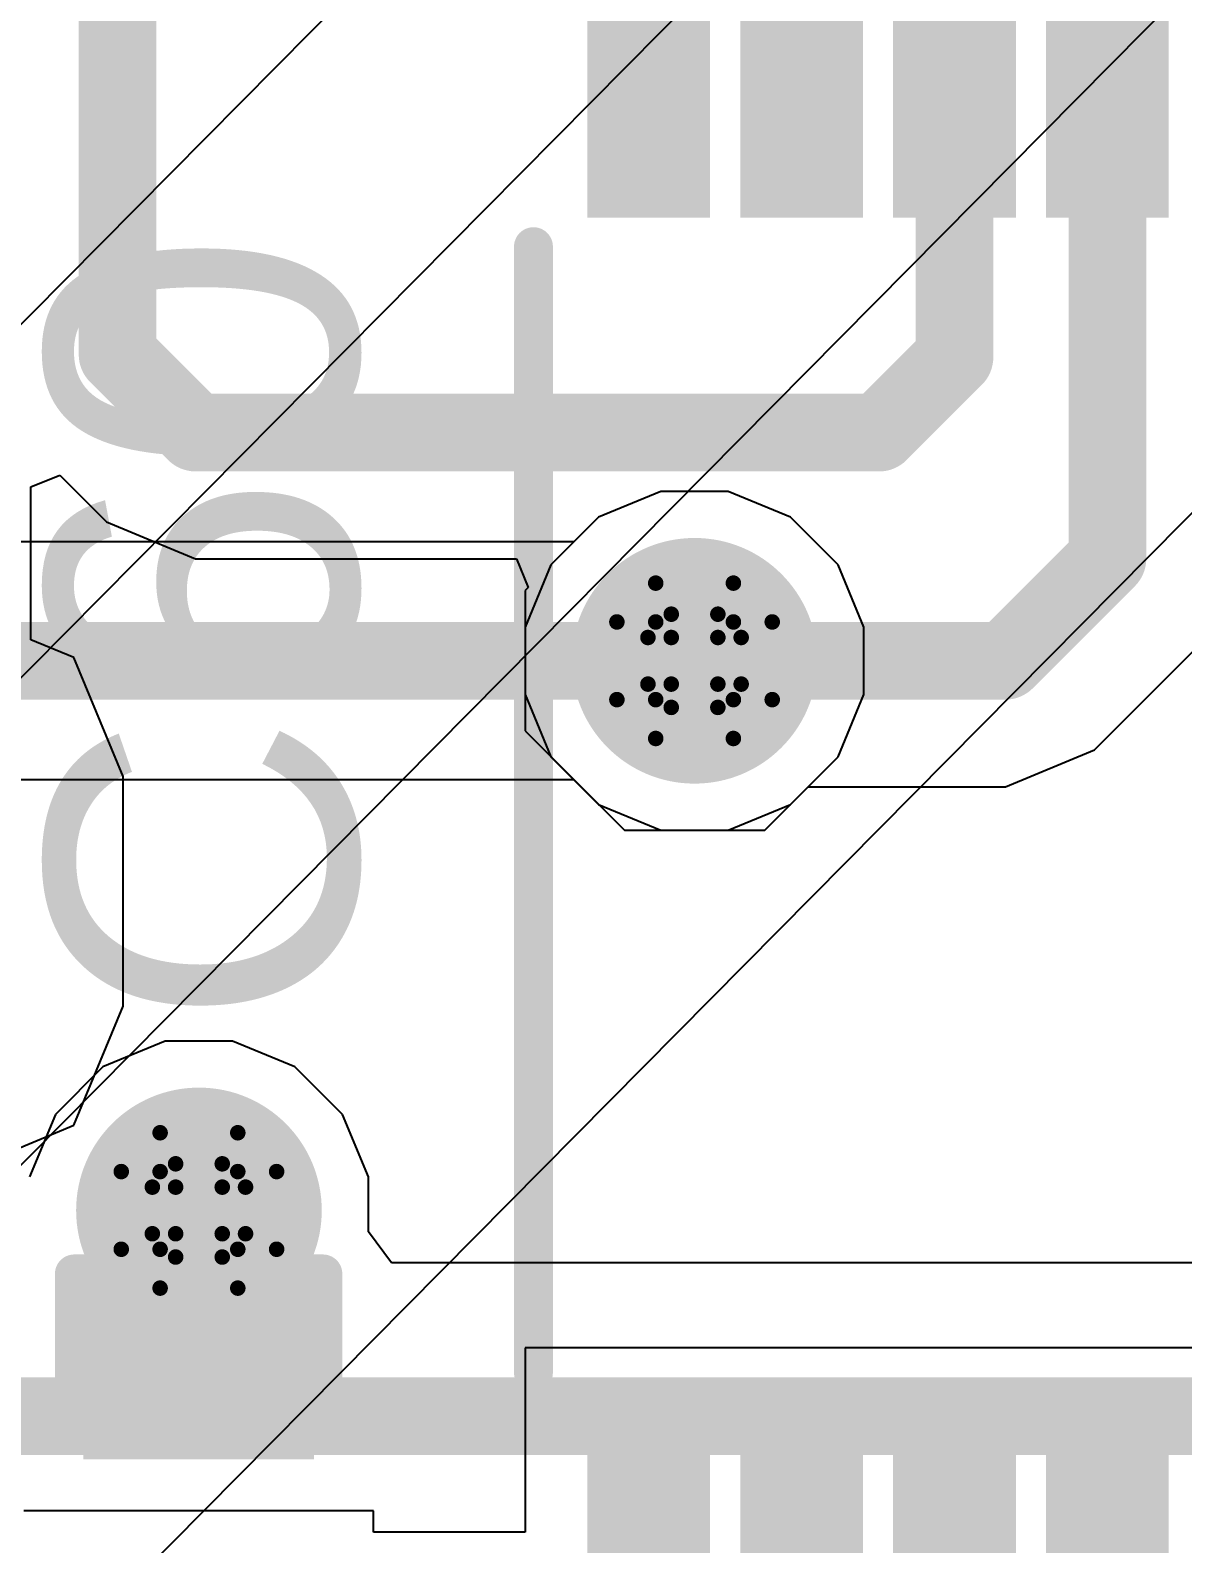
# Model space of a CAD drawing. Header units: inches. Extents: x -4 to 5258, y -4 to 5281.
# Drawn here: x 58.755 to 62.524, y 29.519 to 34.468 of the extents above; entities that cross this region are included whole.
import ezdxf

# ---------------------------------------------------------------- set-up
doc = ezdxf.new("R2010")
doc.units = ezdxf.units.IN
for name, color, linetype in [('Bottom Layer', 5, 'Continuous'), ('Bottom Solder', 6, 'Continuous'), ('Drill Drawing', 1, 'Continuous'), ('Layer 1', 16, 'Continuous'), ('Layer 2', 76, 'Continuous'), ('Top Layer', 1, 'Continuous'), ('Top Overlay', 2, 'Continuous'), ('Top Paste', 8, 'Continuous'), ('Top Solder', 216, 'Continuous'), ('Via Holes', 16, 'Continuous')]:
    doc.layers.add(name, color=color, linetype=linetype)
doc.styles.add('Arial', font='', dxfattribs={"height": 0.2})
doc.styles.get('Arial').set_extended_font_data('Arial')

# ---------------------------------------------------------------- blocks, each defined once
blk = doc.blocks.new('HTSSOP_38_EP_4_4___15')
at = {"layer": 'Top Layer'}
for points in [[(-2, -2.8499), (-2, -3.1499), (-3.6, -3.1499), (-3.6, -2.8499)], [(3.6, -2.8499), (3.6, -3.1499), (2, -3.1499), (2, -2.8499)], [(-2, -3.35), (-2, -3.65), (-3.6, -3.65), (-3.6, -3.35)], [(3.6, -3.35), (3.6, -3.65), (2, -3.65), (2, -3.35)], [(-2, -3.8499), (-2, -4.1499), (-3.6, -4.1499), (-3.6, -3.8499)], [(3.6, -3.8499), (3.6, -4.1499), (2, -4.1499), (2, -3.8499)], [(-2, -4.35), (-2, -4.65), (-3.6, -4.65), (-3.6, -4.35)], [(3.6, -4.35), (3.6, -4.65), (2, -4.65), (2, -4.35)]]:
    blk.add_hatch(color=1, dxfattribs=at).paths.add_polyline_path(points)
at = {"layer": 'Top Paste'}
for points in [[(-2, -2.8499), (-2, -3.1499), (-3.6, -3.1499), (-3.6, -2.8499)], [(3.6, -2.8499), (3.6, -3.1499), (2, -3.1499), (2, -2.8499)], [(-2, -3.35), (-2, -3.65), (-3.6, -3.65), (-3.6, -3.35)], [(3.6, -3.35), (3.6, -3.65), (2, -3.65), (2, -3.35)], [(-2, -3.8499), (-2, -4.1499), (-3.6, -4.1499), (-3.6, -3.8499)], [(3.6, -3.8499), (3.6, -4.1499), (2, -4.1499), (2, -3.8499)], [(-2, -4.35), (-2, -4.65), (-3.6, -4.65), (-3.6, -4.35)], [(3.6, -4.35), (3.6, -4.65), (2, -4.65), (2, -4.35)]]:
    blk.add_hatch(color=8, dxfattribs=at).paths.add_polyline_path(points)
at = {"layer": 'Top Solder'}
for points in [[(-1.9492, -2.7991), (-1.9492, -3.2007), (-3.6508, -3.2007), (-3.6508, -2.7991)], [(3.6508, -2.7991), (3.6508, -3.2007), (1.9492, -3.2007), (1.9492, -2.7991)], [(-1.9492, -3.2992), (-1.9492, -3.7008), (-3.6508, -3.7008), (-3.6508, -3.2992)], [(3.6508, -3.2992), (3.6508, -3.7008), (1.9492, -3.7008), (1.9492, -3.2992)], [(-1.9492, -3.7991), (-1.9492, -4.2007), (-3.6508, -4.2007), (-3.6508, -3.7991)], [(3.6508, -3.7991), (3.6508, -4.2007), (1.9492, -4.2007), (1.9492, -3.7991)], [(-1.9492, -4.2992), (-1.9492, -4.7008), (-3.6508, -4.7008), (-3.6508, -4.2992)], [(3.6508, -4.2992), (3.6508, -4.7008), (1.9492, -4.7008), (1.9492, -4.2992)]]:
    blk.add_hatch(color=216, dxfattribs=at).paths.add_polyline_path(points)
at = {"layer": 'Top Overlay'}
blk.add_lwpolyline([(1.8288, -4.8768, 0.127, 0.127, 0), (-1.8542, -4.8768, 0.127, 0.127, 0)], format="xyseb", dxfattribs=at)
for points in [[(-1.886, -4.8768, 0.0635, 0.0635, 1), (-1.8224, -4.8768, 0.0635, 0.0635, 1)], [(1.7971, -4.8768, 0.0635, 0.0635, 1), (1.8605, -4.8768, 0.0635, 0.0635, 1)]]:
    blk.add_lwpolyline(points, format="xyseb", close=True, dxfattribs=at)
blk = doc.blocks.new('13_WQFN_HR__3_2__31')
at = {"layer": 'Top Solder'}
for p in [(-0.575, 1.8099), (-0.5467, -0.9227), (0.575, 1.81), (1.1783, -0.9227)]:
    blk.add_line(p, (5220.6763, 5271.621), dxfattribs=at)
blk = doc.blocks.new('C___0402_251')
at = {"layer": 'Top Layer'}
for points in [[(-0.6985, -0.3175), (-0.6985, 0.3175), (-0.2413, 0.3175), (-0.2413, -0.3175)], [(0.2413, -0.3175), (0.2413, 0.3175), (0.6985, 0.3175), (0.6985, -0.3175)]]:
    blk.add_hatch(color=1, dxfattribs=at).paths.add_polyline_path(points)
at = {"layer": 'Top Paste'}
for points in [[(-0.6985, -0.3175), (-0.6985, 0.3175), (-0.2413, 0.3175), (-0.2413, -0.3175)], [(0.2413, -0.3175), (0.2413, 0.3175), (0.6985, 0.3175), (0.6985, -0.3175)]]:
    blk.add_hatch(color=8, dxfattribs=at).paths.add_polyline_path(points)
at = {"layer": 'Top Solder'}
for points in [[(-0.7585, -0.3775), (-0.7585, 0.3775), (-0.1813, 0.3775), (-0.1813, -0.3775)], [(0.1813, -0.3775), (0.1813, 0.3775), (0.7585, 0.3775), (0.7585, -0.3775)]]:
    blk.add_hatch(color=216, dxfattribs=at).paths.add_polyline_path(points)
at = {"layer": 'Top Overlay'}
for points in [[(-0.7874, 0.4064, 0.127, 0.127, 0), (-0.2794, 0.4064, 0.127, 0.127, 0)], [(-0.7874, 0.4064, 0.127, 0.127, 0), (-0.7874, -0.4064, 0.127, 0.127, 0)], [(0.2794, 0.4064, 0.127, 0.127, 0), (0.7874, 0.4064, 0.127, 0.127, 0)], [(0.7874, 0.4064, 0.127, 0.127, 0), (0.7874, -0.4064, 0.127, 0.127, 0)], [(-0.7874, -0.4064, 0.127, 0.127, 0), (-0.2794, -0.4064, 0.127, 0.127, 0)], [(0.2794, -0.4064, 0.127, 0.127, 0), (0.7874, -0.4064, 0.127, 0.127, 0)]]:
    blk.add_lwpolyline(points, format="xyseb", dxfattribs=at)
for points in [[(-0.8191, 0.4064, 0.0635, 0.0635, 1), (-0.7556, 0.4064, 0.0635, 0.0635, 1)], [(-0.8191, 0.4064, 0.0635, 0.0635, 1), (-0.7556, 0.4064, 0.0635, 0.0635, 1)], [(-0.3111, 0.4064, 0.0635, 0.0635, 1), (-0.2477, 0.4064, 0.0635, 0.0635, 1)], [(0.2477, 0.4064, 0.0635, 0.0635, 1), (0.3111, 0.4064, 0.0635, 0.0635, 1)], [(0.7556, 0.4064, 0.0635, 0.0635, 1), (0.8191, 0.4064, 0.0635, 0.0635, 1)], [(0.7556, 0.4064, 0.0635, 0.0635, 1), (0.8191, 0.4064, 0.0635, 0.0635, 1)], [(-0.8191, -0.4064, 0.0635, 0.0635, 1), (-0.7556, -0.4064, 0.0635, 0.0635, 1)], [(-0.8191, -0.4064, 0.0635, 0.0635, 1), (-0.7556, -0.4064, 0.0635, 0.0635, 1)], [(-0.3111, -0.4064, 0.0635, 0.0635, 1), (-0.2477, -0.4064, 0.0635, 0.0635, 1)], [(0.2477, -0.4064, 0.0635, 0.0635, 1), (0.3111, -0.4064, 0.0635, 0.0635, 1)], [(0.7556, -0.4064, 0.0635, 0.0635, 1), (0.8191, -0.4064, 0.0635, 0.0635, 1)], [(0.7556, -0.4064, 0.0635, 0.0635, 1), (0.8191, -0.4064, 0.0635, 0.0635, 1)]]:
    blk.add_lwpolyline(points, format="xyseb", close=True, dxfattribs=at)

msp = doc.modelspace()

# ---------------------------------------------------------------- hatches: boundary and pattern name
at = {"layer": 'Bottom Layer'}
h = msp.add_hatch(color=5, dxfattribs=at)
edge = h.paths.add_edge_path()
edge.add_arc((60.9277, 32.4062), 0.3, 0, 360)
h = msp.add_hatch(color=5, dxfattribs=at)
edge = h.paths.add_edge_path()
edge.add_arc((59.307, 30.609), 0.3, 0, 360)
at = {"layer": 'Bottom Solder'}
h = msp.add_hatch(color=6, dxfattribs=at)
edge = h.paths.add_edge_path()
edge.add_arc((60.9277, 32.4062), 0.4016, 0, 360)
h = msp.add_hatch(color=6, dxfattribs=at)
edge = h.paths.add_edge_path()
edge.add_arc((59.307, 30.609), 0.4016, 0, 360)
at = {"layer": 'Layer 1'}
h = msp.add_hatch(color=16, dxfattribs=at)
edge = h.paths.add_edge_path()
edge.add_arc((60.9277, 32.4062), 0.3, 0, 360)
h = msp.add_hatch(color=16, dxfattribs=at)
edge = h.paths.add_edge_path()
edge.add_arc((59.307, 30.609), 0.3, 0, 360)
at = {"layer": 'Layer 2'}
h = msp.add_hatch(color=76, dxfattribs=at)
edge = h.paths.add_edge_path()
edge.add_arc((60.9277, 32.4062), 0.3, 0, 360)
h = msp.add_hatch(color=76, dxfattribs=at)
edge = h.paths.add_edge_path()
edge.add_arc((59.307, 30.609), 0.3, 0, 360)
at = {"layer": 'Top Layer'}
h = msp.add_hatch(color=1, dxfattribs=at)
edge = h.paths.add_edge_path()
edge.add_arc((60.9277, 32.4062), 0.3, 0, 360)
h = msp.add_hatch(color=1, dxfattribs=at)
edge = h.paths.add_edge_path()
edge.add_arc((59.307, 30.609), 0.3, 0, 360)
msp.add_hatch(color=1, dxfattribs=at).paths.add_polyline_path([(59.0063, 30.0841), (59.6084, 30.0841), (59.6084, 30.609), (59.0063, 30.609)])
at = {"layer": 'Top Solder'}
h = msp.add_hatch(color=216, dxfattribs=at)
edge = h.paths.add_edge_path()
edge.add_arc((60.9277, 32.4062), 0.4016, 0, 360)
h = msp.add_hatch(color=216, dxfattribs=at)
edge = h.paths.add_edge_path()
edge.add_arc((59.307, 30.609), 0.4016, 0, 360)
at = {"layer": 'Via Holes'}
h = msp.add_hatch(color=7, dxfattribs=at)
edge = h.paths.add_edge_path()
edge.add_arc((60.9277, 32.4062), 0.15, 0, 360)
h = msp.add_hatch(color=7, dxfattribs=at)
edge = h.paths.add_edge_path()
edge.add_arc((59.307, 30.609), 0.15, 0, 360)

# ---------------------------------------------------------------- linework, layer by layer
at = {"layer": 'Bottom Layer'}
for p, q in [((60.8175, 32.9602), (60.6139, 32.8759)), ((61.0379, 32.9602), (60.8175, 32.9602)), ((61.2416, 32.8759), (61.0379, 32.9602)), ((60.6139, 32.8759), (60.5327, 32.7947)), ((61.3974, 32.72), (61.2416, 32.8759)), ((60.5327, 32.7947), (55.979, 32.7947)), ((61.4817, 32.5164), (61.3974, 32.72)), ((61.4817, 32.296), (61.4817, 32.5164)), ((61.3974, 32.0924), (61.4817, 32.296)), ((61.2416, 31.9365), (61.3974, 32.0924)), ((55.8181, 32.0177), (60.5327, 32.0177)), ((60.5327, 32.0177), (60.6139, 31.9365)), ((60.6139, 31.9365), (60.8175, 31.8522)), ((61.0379, 31.8522), (61.2416, 31.9365)), ((60.8175, 31.8522), (61.0379, 31.8522))]:
    msp.add_line(p, q, dxfattribs=at)
msp.add_lwpolyline([(55.8181, 32.4062, 0.254, 0.254, 0), (60.9277, 32.4062, 0.254, 0.254, 0)], format="xyseb", dxfattribs=at)
msp.add_lwpolyline([(60.8642, 32.4062, 0.127, 0.127, 1), (60.9912, 32.4062, 0.127, 0.127, 1)], format="xyseb", close=True, dxfattribs=at)
at = {"layer": 'Drill Drawing'}
for points in [[(60.8007, 32.5332, 0.0508, 0.0508, 0), (60.8007, 32.6602, 0.0508, 0.0508, 0)], [(60.8007, 32.6602, 0.0508, 0.0508, 0), (61.0547, 32.6602, 0.0508, 0.0508, 0)], [(61.0547, 32.5332, 0.0508, 0.0508, 0), (61.0547, 32.6602, 0.0508, 0.0508, 0)], [(60.8515, 32.4824, 0.0508, 0.0508, 0), (60.8515, 32.5586, 0.0508, 0.0508, 0)], [(60.8515, 32.5586, 0.0508, 0.0508, 0), (61.0039, 32.5586, 0.0508, 0.0508, 0)], [(61.0039, 32.4824, 0.0508, 0.0508, 0), (61.0039, 32.5586, 0.0508, 0.0508, 0)], [(60.6737, 32.2792, 0.0508, 0.0508, 0), (60.6737, 32.5332, 0.0508, 0.0508, 0)], [(60.6737, 32.5332, 0.0508, 0.0508, 0), (60.8007, 32.5332, 0.0508, 0.0508, 0)], [(61.0547, 32.5332, 0.0508, 0.0508, 0), (61.1817, 32.5332, 0.0508, 0.0508, 0)], [(61.1817, 32.2792, 0.0508, 0.0508, 0), (61.1817, 32.5332, 0.0508, 0.0508, 0)], [(60.7753, 32.33, 0.0508, 0.0508, 0), (60.7753, 32.4824, 0.0508, 0.0508, 0)], [(60.7753, 32.4824, 0.0508, 0.0508, 0), (60.8515, 32.4824, 0.0508, 0.0508, 0)], [(61.0039, 32.4824, 0.0508, 0.0508, 0), (61.0801, 32.4824, 0.0508, 0.0508, 0)], [(61.0801, 32.33, 0.0508, 0.0508, 0), (61.0801, 32.4824, 0.0508, 0.0508, 0)], [(60.7753, 32.33, 0.0508, 0.0508, 0), (60.8515, 32.33, 0.0508, 0.0508, 0)], [(60.8515, 32.2538, 0.0508, 0.0508, 0), (60.8515, 32.33, 0.0508, 0.0508, 0)], [(61.0039, 32.33, 0.0508, 0.0508, 0), (61.0801, 32.33, 0.0508, 0.0508, 0)], [(61.0039, 32.2538, 0.0508, 0.0508, 0), (61.0039, 32.33, 0.0508, 0.0508, 0)], [(60.6737, 32.2792, 0.0508, 0.0508, 0), (60.8007, 32.2792, 0.0508, 0.0508, 0)], [(60.8007, 32.1522, 0.0508, 0.0508, 0), (60.8007, 32.2792, 0.0508, 0.0508, 0)], [(60.8515, 32.2538, 0.0508, 0.0508, 0), (61.0039, 32.2538, 0.0508, 0.0508, 0)], [(61.0547, 32.2792, 0.0508, 0.0508, 0), (61.1817, 32.2792, 0.0508, 0.0508, 0)], [(61.0547, 32.1522, 0.0508, 0.0508, 0), (61.0547, 32.2792, 0.0508, 0.0508, 0)], [(60.8007, 32.1522, 0.0508, 0.0508, 0), (61.0547, 32.1522, 0.0508, 0.0508, 0)], [(59.18, 30.736, 0.0508, 0.0508, 0), (59.18, 30.863, 0.0508, 0.0508, 0)], [(59.18, 30.863, 0.0508, 0.0508, 0), (59.434, 30.863, 0.0508, 0.0508, 0)], [(59.434, 30.736, 0.0508, 0.0508, 0), (59.434, 30.863, 0.0508, 0.0508, 0)], [(59.2308, 30.6852, 0.0508, 0.0508, 0), (59.2308, 30.7614, 0.0508, 0.0508, 0)], [(59.2308, 30.7614, 0.0508, 0.0508, 0), (59.3832, 30.7614, 0.0508, 0.0508, 0)], [(59.3832, 30.6852, 0.0508, 0.0508, 0), (59.3832, 30.7614, 0.0508, 0.0508, 0)], [(59.053, 30.482, 0.0508, 0.0508, 0), (59.053, 30.736, 0.0508, 0.0508, 0)], [(59.053, 30.736, 0.0508, 0.0508, 0), (59.18, 30.736, 0.0508, 0.0508, 0)], [(59.434, 30.736, 0.0508, 0.0508, 0), (59.561, 30.736, 0.0508, 0.0508, 0)], [(59.561, 30.482, 0.0508, 0.0508, 0), (59.561, 30.736, 0.0508, 0.0508, 0)], [(59.1546, 30.5328, 0.0508, 0.0508, 0), (59.1546, 30.6852, 0.0508, 0.0508, 0)], [(59.1546, 30.6852, 0.0508, 0.0508, 0), (59.2308, 30.6852, 0.0508, 0.0508, 0)], [(59.3832, 30.6852, 0.0508, 0.0508, 0), (59.4594, 30.6852, 0.0508, 0.0508, 0)], [(59.4594, 30.5328, 0.0508, 0.0508, 0), (59.4594, 30.6852, 0.0508, 0.0508, 0)], [(59.1546, 30.5328, 0.0508, 0.0508, 0), (59.2308, 30.5328, 0.0508, 0.0508, 0)], [(59.2308, 30.4566, 0.0508, 0.0508, 0), (59.2308, 30.5328, 0.0508, 0.0508, 0)], [(59.3832, 30.5328, 0.0508, 0.0508, 0), (59.4594, 30.5328, 0.0508, 0.0508, 0)], [(59.3832, 30.4566, 0.0508, 0.0508, 0), (59.3832, 30.5328, 0.0508, 0.0508, 0)], [(59.053, 30.482, 0.0508, 0.0508, 0), (59.18, 30.482, 0.0508, 0.0508, 0)], [(59.18, 30.355, 0.0508, 0.0508, 0), (59.18, 30.482, 0.0508, 0.0508, 0)], [(59.434, 30.482, 0.0508, 0.0508, 0), (59.561, 30.482, 0.0508, 0.0508, 0)], [(59.434, 30.355, 0.0508, 0.0508, 0), (59.434, 30.482, 0.0508, 0.0508, 0)], [(59.2308, 30.4566, 0.0508, 0.0508, 0), (59.3832, 30.4566, 0.0508, 0.0508, 0)], [(59.18, 30.355, 0.0508, 0.0508, 0), (59.434, 30.355, 0.0508, 0.0508, 0)]]:
    msp.add_lwpolyline(points, format="xyseb", dxfattribs=at)
for points in [[(60.788, 32.6602, 0.0254, 0.0254, 1), (60.8134, 32.6602, 0.0254, 0.0254, 1)], [(60.788, 32.6602, 0.0254, 0.0254, 1), (60.8134, 32.6602, 0.0254, 0.0254, 1)], [(61.042, 32.6602, 0.0254, 0.0254, 1), (61.0674, 32.6602, 0.0254, 0.0254, 1)], [(61.042, 32.6602, 0.0254, 0.0254, 1), (61.0674, 32.6602, 0.0254, 0.0254, 1)], [(60.8388, 32.5586, 0.0254, 0.0254, 1), (60.8642, 32.5586, 0.0254, 0.0254, 1)], [(60.8388, 32.5586, 0.0254, 0.0254, 1), (60.8642, 32.5586, 0.0254, 0.0254, 1)], [(60.9912, 32.5586, 0.0254, 0.0254, 1), (61.0166, 32.5586, 0.0254, 0.0254, 1)], [(60.9912, 32.5586, 0.0254, 0.0254, 1), (61.0166, 32.5586, 0.0254, 0.0254, 1)], [(60.661, 32.5332, 0.0254, 0.0254, 1), (60.6864, 32.5332, 0.0254, 0.0254, 1)], [(60.661, 32.5332, 0.0254, 0.0254, 1), (60.6864, 32.5332, 0.0254, 0.0254, 1)], [(60.788, 32.5332, 0.0254, 0.0254, 1), (60.8134, 32.5332, 0.0254, 0.0254, 1)], [(60.788, 32.5332, 0.0254, 0.0254, 1), (60.8134, 32.5332, 0.0254, 0.0254, 1)], [(61.042, 32.5332, 0.0254, 0.0254, 1), (61.0674, 32.5332, 0.0254, 0.0254, 1)], [(61.042, 32.5332, 0.0254, 0.0254, 1), (61.0674, 32.5332, 0.0254, 0.0254, 1)], [(61.169, 32.5332, 0.0254, 0.0254, 1), (61.1944, 32.5332, 0.0254, 0.0254, 1)], [(61.169, 32.5332, 0.0254, 0.0254, 1), (61.1944, 32.5332, 0.0254, 0.0254, 1)], [(60.7626, 32.4824, 0.0254, 0.0254, 1), (60.788, 32.4824, 0.0254, 0.0254, 1)], [(60.7626, 32.4824, 0.0254, 0.0254, 1), (60.788, 32.4824, 0.0254, 0.0254, 1)], [(60.8388, 32.4824, 0.0254, 0.0254, 1), (60.8642, 32.4824, 0.0254, 0.0254, 1)], [(60.8388, 32.4824, 0.0254, 0.0254, 1), (60.8642, 32.4824, 0.0254, 0.0254, 1)], [(60.9912, 32.4824, 0.0254, 0.0254, 1), (61.0166, 32.4824, 0.0254, 0.0254, 1)], [(60.9912, 32.4824, 0.0254, 0.0254, 1), (61.0166, 32.4824, 0.0254, 0.0254, 1)], [(61.0674, 32.4824, 0.0254, 0.0254, 1), (61.0928, 32.4824, 0.0254, 0.0254, 1)], [(61.0674, 32.4824, 0.0254, 0.0254, 1), (61.0928, 32.4824, 0.0254, 0.0254, 1)], [(60.7626, 32.33, 0.0254, 0.0254, 1), (60.788, 32.33, 0.0254, 0.0254, 1)], [(60.7626, 32.33, 0.0254, 0.0254, 1), (60.788, 32.33, 0.0254, 0.0254, 1)], [(60.8388, 32.33, 0.0254, 0.0254, 1), (60.8642, 32.33, 0.0254, 0.0254, 1)], [(60.8388, 32.33, 0.0254, 0.0254, 1), (60.8642, 32.33, 0.0254, 0.0254, 1)], [(60.9912, 32.33, 0.0254, 0.0254, 1), (61.0166, 32.33, 0.0254, 0.0254, 1)], [(60.9912, 32.33, 0.0254, 0.0254, 1), (61.0166, 32.33, 0.0254, 0.0254, 1)], [(61.0674, 32.33, 0.0254, 0.0254, 1), (61.0928, 32.33, 0.0254, 0.0254, 1)], [(61.0674, 32.33, 0.0254, 0.0254, 1), (61.0928, 32.33, 0.0254, 0.0254, 1)], [(60.661, 32.2792, 0.0254, 0.0254, 1), (60.6864, 32.2792, 0.0254, 0.0254, 1)], [(60.661, 32.2792, 0.0254, 0.0254, 1), (60.6864, 32.2792, 0.0254, 0.0254, 1)], [(60.788, 32.2792, 0.0254, 0.0254, 1), (60.8134, 32.2792, 0.0254, 0.0254, 1)], [(60.788, 32.2792, 0.0254, 0.0254, 1), (60.8134, 32.2792, 0.0254, 0.0254, 1)], [(60.8388, 32.2538, 0.0254, 0.0254, 1), (60.8642, 32.2538, 0.0254, 0.0254, 1)], [(60.8388, 32.2538, 0.0254, 0.0254, 1), (60.8642, 32.2538, 0.0254, 0.0254, 1)], [(60.9912, 32.2538, 0.0254, 0.0254, 1), (61.0166, 32.2538, 0.0254, 0.0254, 1)], [(60.9912, 32.2538, 0.0254, 0.0254, 1), (61.0166, 32.2538, 0.0254, 0.0254, 1)], [(61.042, 32.2792, 0.0254, 0.0254, 1), (61.0674, 32.2792, 0.0254, 0.0254, 1)], [(61.042, 32.2792, 0.0254, 0.0254, 1), (61.0674, 32.2792, 0.0254, 0.0254, 1)], [(61.169, 32.2792, 0.0254, 0.0254, 1), (61.1944, 32.2792, 0.0254, 0.0254, 1)], [(61.169, 32.2792, 0.0254, 0.0254, 1), (61.1944, 32.2792, 0.0254, 0.0254, 1)], [(60.788, 32.1522, 0.0254, 0.0254, 1), (60.8134, 32.1522, 0.0254, 0.0254, 1)], [(60.788, 32.1522, 0.0254, 0.0254, 1), (60.8134, 32.1522, 0.0254, 0.0254, 1)], [(61.042, 32.1522, 0.0254, 0.0254, 1), (61.0674, 32.1522, 0.0254, 0.0254, 1)], [(61.042, 32.1522, 0.0254, 0.0254, 1), (61.0674, 32.1522, 0.0254, 0.0254, 1)], [(59.1673, 30.863, 0.0254, 0.0254, 1), (59.1927, 30.863, 0.0254, 0.0254, 1)], [(59.1673, 30.863, 0.0254, 0.0254, 1), (59.1927, 30.863, 0.0254, 0.0254, 1)], [(59.4213, 30.863, 0.0254, 0.0254, 1), (59.4467, 30.863, 0.0254, 0.0254, 1)], [(59.4213, 30.863, 0.0254, 0.0254, 1), (59.4467, 30.863, 0.0254, 0.0254, 1)], [(59.2181, 30.7614, 0.0254, 0.0254, 1), (59.2435, 30.7614, 0.0254, 0.0254, 1)], [(59.2181, 30.7614, 0.0254, 0.0254, 1), (59.2435, 30.7614, 0.0254, 0.0254, 1)], [(59.3705, 30.7614, 0.0254, 0.0254, 1), (59.3959, 30.7614, 0.0254, 0.0254, 1)], [(59.3705, 30.7614, 0.0254, 0.0254, 1), (59.3959, 30.7614, 0.0254, 0.0254, 1)], [(59.0403, 30.736, 0.0254, 0.0254, 1), (59.0657, 30.736, 0.0254, 0.0254, 1)], [(59.0403, 30.736, 0.0254, 0.0254, 1), (59.0657, 30.736, 0.0254, 0.0254, 1)], [(59.1673, 30.736, 0.0254, 0.0254, 1), (59.1927, 30.736, 0.0254, 0.0254, 1)], [(59.1673, 30.736, 0.0254, 0.0254, 1), (59.1927, 30.736, 0.0254, 0.0254, 1)], [(59.4213, 30.736, 0.0254, 0.0254, 1), (59.4467, 30.736, 0.0254, 0.0254, 1)], [(59.4213, 30.736, 0.0254, 0.0254, 1), (59.4467, 30.736, 0.0254, 0.0254, 1)], [(59.5483, 30.736, 0.0254, 0.0254, 1), (59.5737, 30.736, 0.0254, 0.0254, 1)], [(59.5483, 30.736, 0.0254, 0.0254, 1), (59.5737, 30.736, 0.0254, 0.0254, 1)], [(59.1419, 30.6852, 0.0254, 0.0254, 1), (59.1673, 30.6852, 0.0254, 0.0254, 1)], [(59.1419, 30.6852, 0.0254, 0.0254, 1), (59.1673, 30.6852, 0.0254, 0.0254, 1)], [(59.2181, 30.6852, 0.0254, 0.0254, 1), (59.2435, 30.6852, 0.0254, 0.0254, 1)], [(59.2181, 30.6852, 0.0254, 0.0254, 1), (59.2435, 30.6852, 0.0254, 0.0254, 1)], [(59.3705, 30.6852, 0.0254, 0.0254, 1), (59.3959, 30.6852, 0.0254, 0.0254, 1)], [(59.3705, 30.6852, 0.0254, 0.0254, 1), (59.3959, 30.6852, 0.0254, 0.0254, 1)], [(59.4467, 30.6852, 0.0254, 0.0254, 1), (59.4721, 30.6852, 0.0254, 0.0254, 1)], [(59.4467, 30.6852, 0.0254, 0.0254, 1), (59.4721, 30.6852, 0.0254, 0.0254, 1)], [(59.1419, 30.5328, 0.0254, 0.0254, 1), (59.1673, 30.5328, 0.0254, 0.0254, 1)], [(59.1419, 30.5328, 0.0254, 0.0254, 1), (59.1673, 30.5328, 0.0254, 0.0254, 1)], [(59.2181, 30.5328, 0.0254, 0.0254, 1), (59.2435, 30.5328, 0.0254, 0.0254, 1)], [(59.2181, 30.5328, 0.0254, 0.0254, 1), (59.2435, 30.5328, 0.0254, 0.0254, 1)], [(59.3705, 30.5328, 0.0254, 0.0254, 1), (59.3959, 30.5328, 0.0254, 0.0254, 1)], [(59.3705, 30.5328, 0.0254, 0.0254, 1), (59.3959, 30.5328, 0.0254, 0.0254, 1)], [(59.4467, 30.5328, 0.0254, 0.0254, 1), (59.4721, 30.5328, 0.0254, 0.0254, 1)], [(59.4467, 30.5328, 0.0254, 0.0254, 1), (59.4721, 30.5328, 0.0254, 0.0254, 1)], [(59.0403, 30.482, 0.0254, 0.0254, 1), (59.0657, 30.482, 0.0254, 0.0254, 1)], [(59.0403, 30.482, 0.0254, 0.0254, 1), (59.0657, 30.482, 0.0254, 0.0254, 1)], [(59.1673, 30.482, 0.0254, 0.0254, 1), (59.1927, 30.482, 0.0254, 0.0254, 1)], [(59.1673, 30.482, 0.0254, 0.0254, 1), (59.1927, 30.482, 0.0254, 0.0254, 1)], [(59.4213, 30.482, 0.0254, 0.0254, 1), (59.4467, 30.482, 0.0254, 0.0254, 1)], [(59.4213, 30.482, 0.0254, 0.0254, 1), (59.4467, 30.482, 0.0254, 0.0254, 1)], [(59.5483, 30.482, 0.0254, 0.0254, 1), (59.5737, 30.482, 0.0254, 0.0254, 1)], [(59.5483, 30.482, 0.0254, 0.0254, 1), (59.5737, 30.482, 0.0254, 0.0254, 1)], [(59.2181, 30.4566, 0.0254, 0.0254, 1), (59.2435, 30.4566, 0.0254, 0.0254, 1)], [(59.2181, 30.4566, 0.0254, 0.0254, 1), (59.2435, 30.4566, 0.0254, 0.0254, 1)], [(59.3705, 30.4566, 0.0254, 0.0254, 1), (59.3959, 30.4566, 0.0254, 0.0254, 1)], [(59.3705, 30.4566, 0.0254, 0.0254, 1), (59.3959, 30.4566, 0.0254, 0.0254, 1)], [(59.1673, 30.355, 0.0254, 0.0254, 1), (59.1927, 30.355, 0.0254, 0.0254, 1)], [(59.1673, 30.355, 0.0254, 0.0254, 1), (59.1927, 30.355, 0.0254, 0.0254, 1)], [(59.4213, 30.355, 0.0254, 0.0254, 1), (59.4467, 30.355, 0.0254, 0.0254, 1)], [(59.4213, 30.355, 0.0254, 0.0254, 1), (59.4467, 30.355, 0.0254, 0.0254, 1)]]:
    msp.add_lwpolyline(points, format="xyseb", close=True, dxfattribs=at)
at = {"layer": 'Layer 1'}
for p, q in [((60.8175, 32.9602), (60.6139, 32.8759)), ((61.0379, 32.9602), (60.8175, 32.9602)), ((61.2416, 32.8759), (61.0379, 32.9602)), ((60.6139, 32.8759), (60.4581, 32.72)), ((61.3974, 32.72), (61.2416, 32.8759)), ((60.4581, 32.72), (60.3737, 32.5164)), ((61.4817, 32.5164), (61.3974, 32.72)), ((60.3737, 32.5164), (60.3737, 32.296)), ((61.4817, 32.296), (61.4817, 32.5164)), ((60.3737, 32.296), (60.4581, 32.0924)), ((61.3974, 32.0924), (61.4817, 32.296)), ((60.4581, 32.0924), (60.6139, 31.9365)), ((61.2416, 31.9365), (61.3974, 32.0924)), ((60.6139, 31.9365), (60.8175, 31.8522)), ((61.0379, 31.8522), (61.2416, 31.9365)), ((60.8175, 31.8522), (61.0379, 31.8522))]:
    msp.add_line(p, q, dxfattribs=at)
at = {"layer": 'Layer 2'}
for p, q in [((60.8175, 32.9602), (60.6139, 32.8759)), ((61.0379, 32.9602), (60.8175, 32.9602)), ((61.2416, 32.8759), (61.0379, 32.9602)), ((60.6139, 32.8759), (60.4581, 32.72)), ((61.3974, 32.72), (61.2416, 32.8759)), ((60.4581, 32.72), (60.3737, 32.5164)), ((61.4817, 32.5164), (61.3974, 32.72)), ((60.3737, 32.5164), (60.3737, 32.296)), ((61.4817, 32.296), (61.4817, 32.5164)), ((60.3737, 32.296), (60.4581, 32.0924)), ((61.3974, 32.0924), (61.4817, 32.296)), ((60.4581, 32.0924), (60.6139, 31.9365)), ((61.2416, 31.9365), (61.3974, 32.0924)), ((60.6139, 31.9365), (60.8175, 31.8522)), ((61.0379, 31.8522), (61.2416, 31.9365)), ((60.8175, 31.8522), (61.0379, 31.8522)), ((59.1968, 31.163), (58.9932, 31.0786)), ((59.4172, 31.163), (59.1968, 31.163)), ((59.6208, 31.0786), (59.4172, 31.163)), ((58.9932, 31.0786), (58.8374, 30.9228)), ((59.7767, 30.9228), (59.6208, 31.0786)), ((58.8374, 30.9228), (58.753, 30.7192)), ((59.861, 30.7192), (59.7767, 30.9228)), ((59.861, 30.5391), (59.861, 30.7192)), ((59.9372, 30.4375), (59.861, 30.5391)), ((62.8302, 30.4375), (59.9372, 30.4375))]:
    msp.add_line(p, q, dxfattribs=at)
msp.add_lwpolyline([(52.7677, 29.936, 0.254, 0.254, 0), (122.0837, 29.936, 0.254, 0.254, 0)], format="xyseb", dxfattribs=at)
at = {"layer": 'Top Layer'}
for p, q in [((58.7578, 32.9747), (58.8517, 33.0136)), ((58.8517, 33.0136), (59.0046, 32.8607)), ((58.7578, 32.4746), (58.7578, 32.9747)), ((59.0046, 32.8607), (59.2962, 32.7399)), ((59.2962, 32.7399), (60.3452, 32.7399)), ((60.3452, 32.7399), (60.3841, 32.646)), ((60.3841, 32.646), (60.3737, 32.6357)), ((60.3737, 32.6357), (60.3737, 32.1767)), ((58.898, 32.4166), (58.7578, 32.4746)), ((59.0591, 32.0278), (58.898, 32.4166)), ((62.2356, 32.1146), (62.5695, 32.4485)), ((60.3737, 32.1767), (60.6983, 31.8522)), ((61.944, 31.9938), (62.2356, 32.1146)), ((59.0591, 31.2767), (59.0591, 32.0278)), ((61.1572, 31.8522), (61.2988, 31.9938)), ((61.2988, 31.9938), (61.944, 31.9938)), ((60.6983, 31.8522), (61.1572, 31.8522)), ((58.898, 30.8879), (59.0591, 31.2767)), ((58.5092, 30.7268), (58.898, 30.8879)), ((61.1817, 30.1602), (60.3737, 30.1602)), ((60.3737, 30.1602), (60.3737, 29.5567)), ((61.3737, 30.1602), (61.1817, 30.1602)), ((61.1817, 30.1602), (61.1817, 30.1602)), ((62.1817, 30.1602), (61.3737, 30.1602)), ((61.3737, 30.1602), (61.3737, 30.1602)), ((62.3737, 30.1602), (62.1817, 30.1602)), ((62.1817, 30.1602), (62.1817, 30.1602)), ((63.1817, 30.1602), (62.3737, 30.1602)), ((62.3737, 30.1602), (62.3737, 30.1602)), ((59.8774, 29.6269), (58.7344, 29.6269)), ((59.8774, 29.5567), (59.8774, 29.6269)), ((60.3737, 29.5567), (59.8774, 29.5567))]:
    msp.add_line(p, q, dxfattribs=at)
for points in [[(59.0409, 33.4075, 0.254, 0.254, 0), (59.0409, 37.428, 0.254, 0.254, 0)], [(61.7777, 33.3988, 0.254, 0.254, 0), (61.7777, 34.7062, 0.254, 0.254, 0)], [(62.2779, 32.7401, 0.254, 0.254, 0), (62.2779, 34.7062, 0.254, 0.254, 0)], [(59.0409, 33.4075, 0.254, 0.254, 0), (59.2962, 33.1523, 0.254, 0.254, 0)], [(61.5312, 33.1523, 0.254, 0.254, 0), (61.7777, 33.3988, 0.254, 0.254, 0)], [(59.2962, 33.1523, 0.254, 0.254, 0), (61.5312, 33.1523, 0.254, 0.254, 0)], [(61.944, 32.4062, 0.254, 0.254, 0), (62.2779, 32.7401, 0.254, 0.254, 0)], [(60.9277, 32.4062, 0.254, 0.254, 0), (61.944, 32.4062, 0.254, 0.254, 0)], [(59.307, 30.0852, 0.381, 0.381, 0), (59.307, 30.609, 0.381, 0.381, 0)], [(59.3059, 30.0841, 0.2032, 0.2032, 0), (59.307, 30.0852, 0.2032, 0.2032, 0)]]:
    msp.add_lwpolyline(points, format="xyseb", dxfattribs=at)
for points in [[(58.9774, 33.4075, 0.127, 0.127, 1), (59.1044, 33.4075, 0.127, 0.127, 1)], [(58.9774, 33.4075, 0.127, 0.127, 1), (59.1044, 33.4075, 0.127, 0.127, 1)], [(61.7142, 33.3988, 0.127, 0.127, 1), (61.8412, 33.3988, 0.127, 0.127, 1)], [(61.7142, 33.3988, 0.127, 0.127, 1), (61.8412, 33.3988, 0.127, 0.127, 1)], [(59.2327, 33.1523, 0.127, 0.127, 1), (59.3597, 33.1523, 0.127, 0.127, 1)], [(59.2327, 33.1523, 0.127, 0.127, 1), (59.3597, 33.1523, 0.127, 0.127, 1)], [(61.4677, 33.1523, 0.127, 0.127, 1), (61.5947, 33.1523, 0.127, 0.127, 1)], [(61.4677, 33.1523, 0.127, 0.127, 1), (61.5947, 33.1523, 0.127, 0.127, 1)], [(62.2144, 32.7401, 0.127, 0.127, 1), (62.3414, 32.7401, 0.127, 0.127, 1)], [(62.2144, 32.7401, 0.127, 0.127, 1), (62.3414, 32.7401, 0.127, 0.127, 1)], [(60.8642, 32.4062, 0.127, 0.127, 1), (60.9912, 32.4062, 0.127, 0.127, 1)], [(61.8805, 32.4062, 0.127, 0.127, 1), (62.0075, 32.4062, 0.127, 0.127, 1)], [(61.8805, 32.4062, 0.127, 0.127, 1), (62.0075, 32.4062, 0.127, 0.127, 1)], [(59.2118, 30.609, 0.1905, 0.1905, 1), (59.4023, 30.609, 0.1905, 0.1905, 1)], [(59.2118, 30.0852, 0.1905, 0.1905, 1), (59.4023, 30.0852, 0.1905, 0.1905, 1)], [(59.2551, 30.0841, 0.1016, 0.1016, 1), (59.3567, 30.0841, 0.1016, 0.1016, 1)], [(59.2562, 30.0852, 0.1016, 0.1016, 1), (59.3578, 30.0852, 0.1016, 0.1016, 1)]]:
    msp.add_lwpolyline(points, format="xyseb", close=True, dxfattribs=at)

# ---------------------------------------------------------------- block references
msp.add_blockref('13_WQFN_HR__3_2__31', (37.0774, 9.2675))
for name, p, rotation in [('HTSSOP_38_EP_4_4___15', (65.2777, 31.9062), 270), ('C___0402_251', (59.3059, 29.6142), 90)]:
    msp.add_blockref(name, p, dxfattribs=dict(rotation=rotation))

# ---------------------------------------------------------------- texts
at = {"layer": 'Top Overlay', "style": 'Arial'}
msp.add_text('C60', height=1.016, rotation=90, dxfattribs=at).set_placement((59.8242, 31.2066))

doc.saveas('drawing.dxf')
